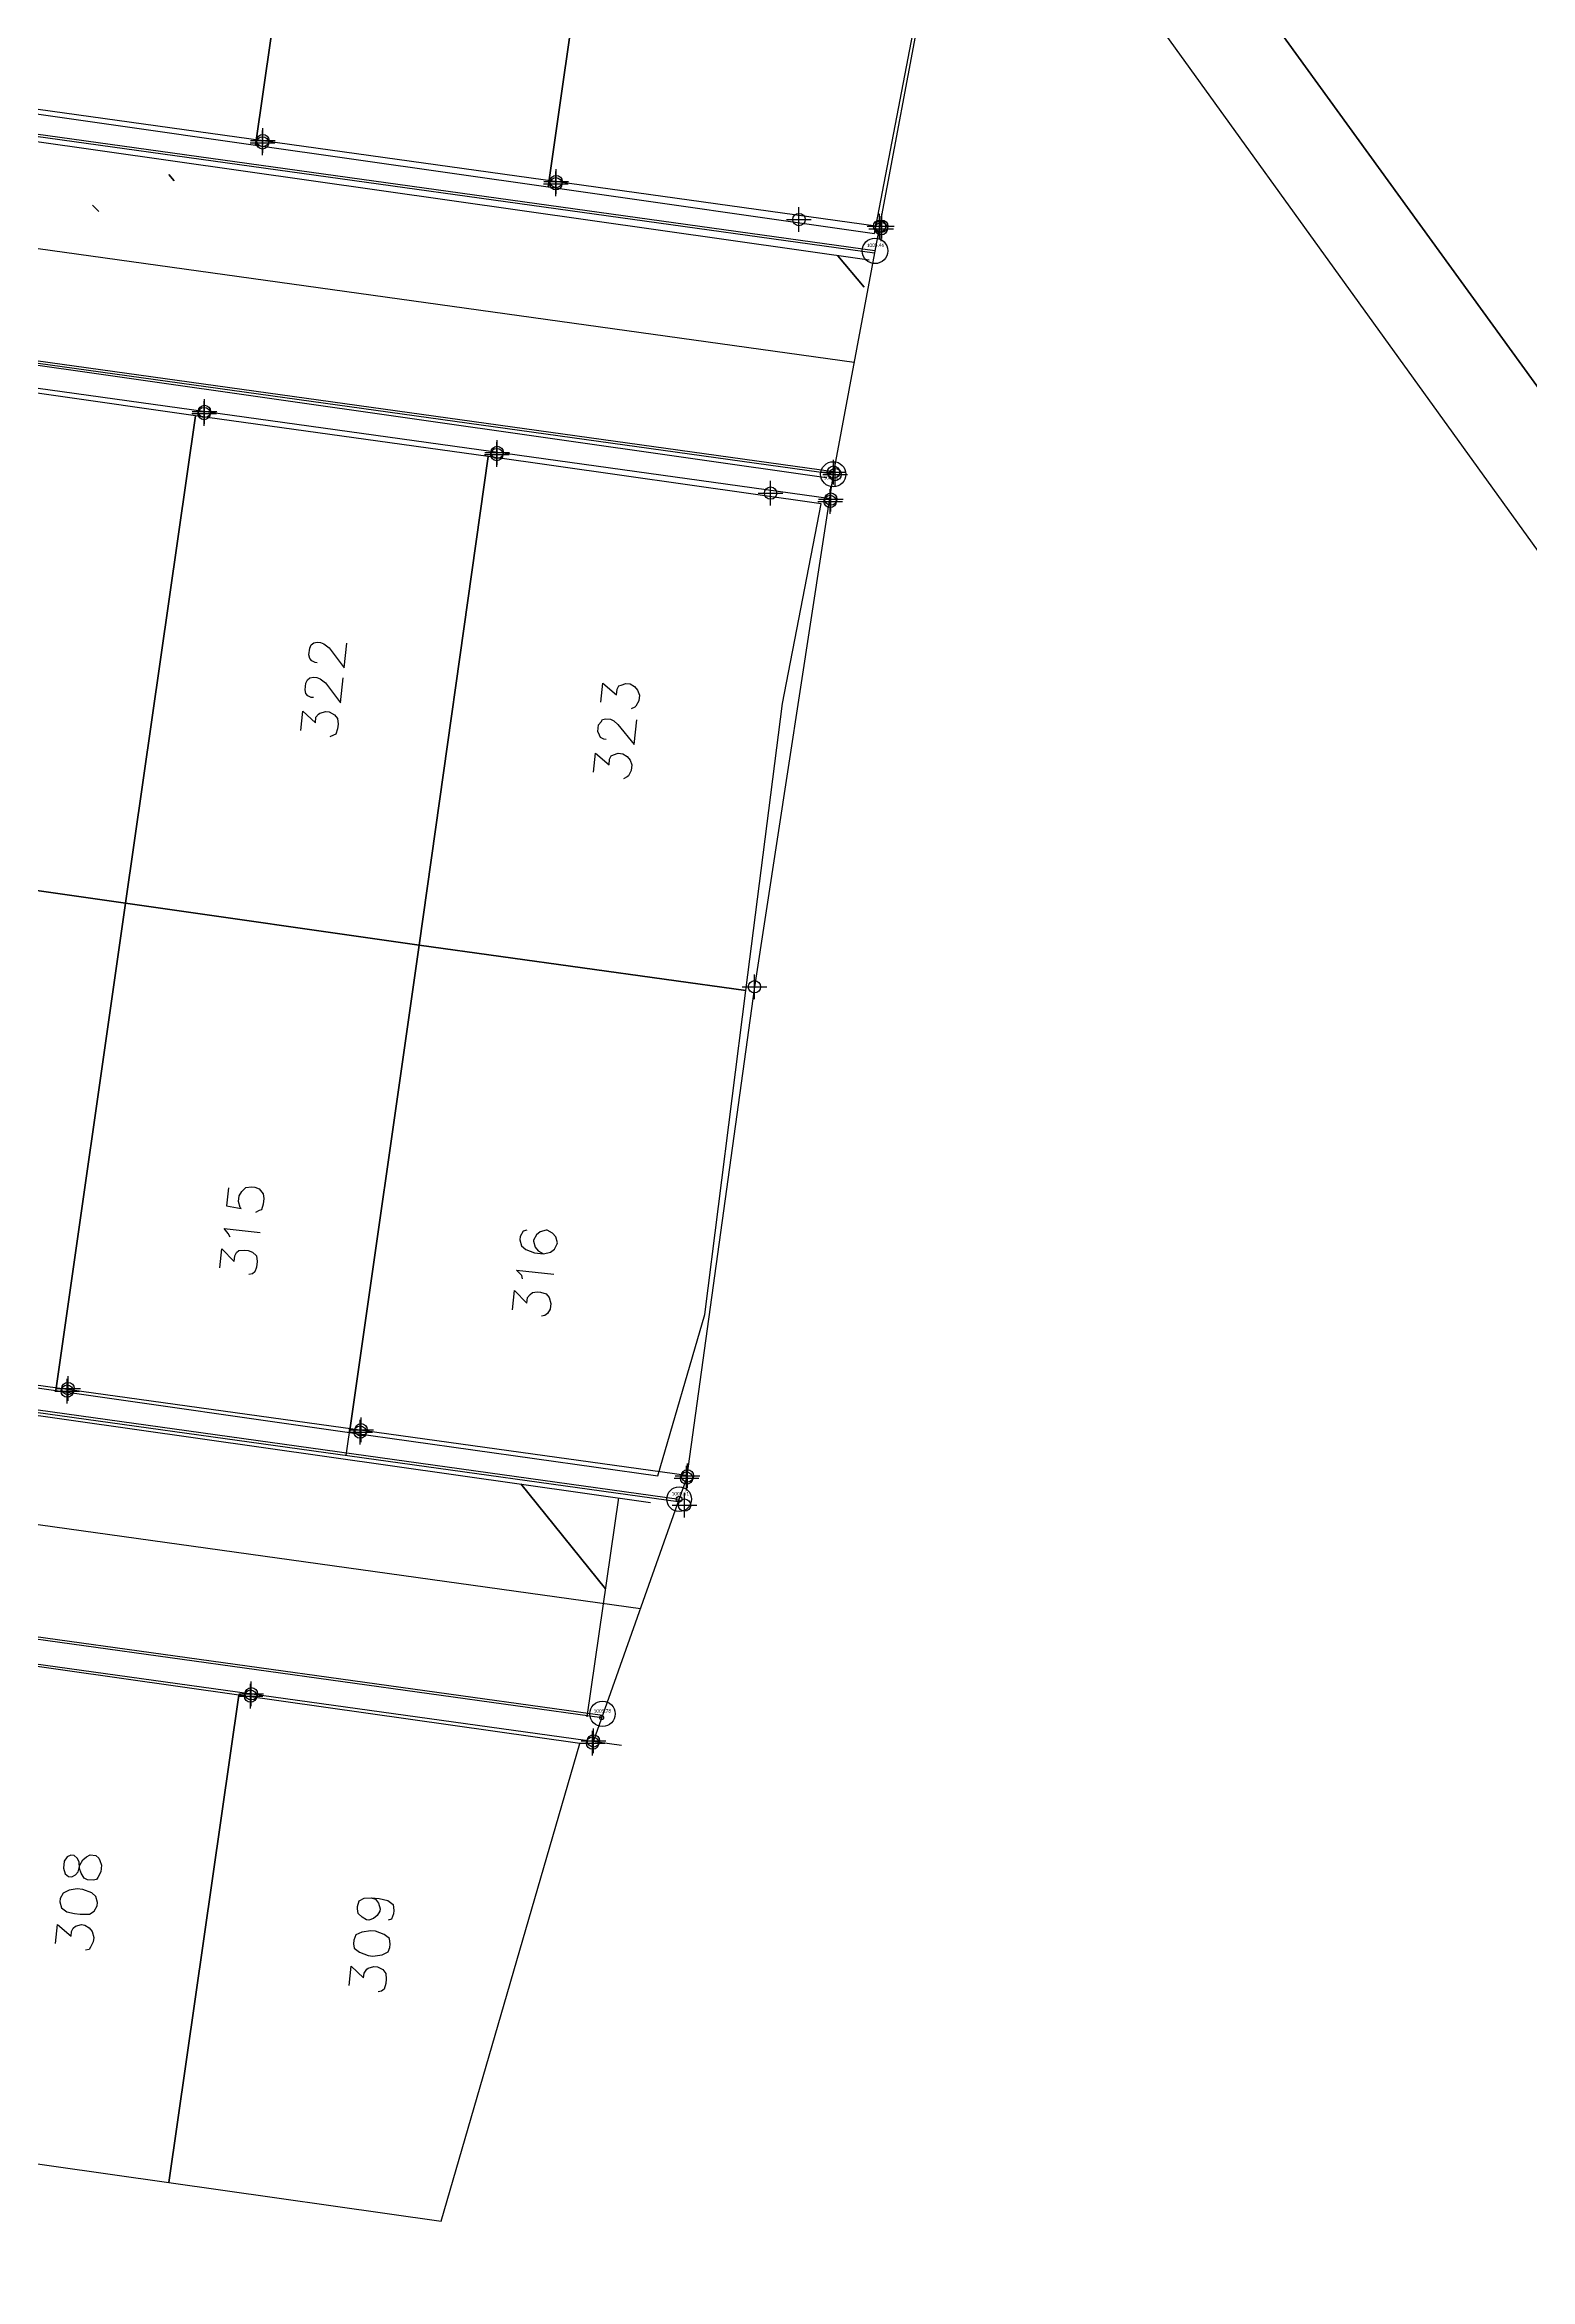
# Model space of a CAD drawing. Header units: metres. Extents: x -977055 to 805873, y -1033982 to 242021.
# Drawn here: x 1105.8 to 1166, y 829.5 to 920.1 of the extents above; entities that cross this region are included whole.
import ezdxf

# ---------------------------------------------------------------- set-up
doc = ezdxf.new("R2010")
doc.units = ezdxf.units.M
for name, color, linetype in [('C-ROAD-PROF-TEXT', 11, 'Continuous'), ('NIVEL BORDILLO', 6, 'Continuous'), ('V-NODE', 1, 'Continuous')]:
    doc.layers.add(name, color=color, linetype=linetype)
doc.layers.add('PDF2_area escolar', color=7, linetype='Continuous', true_color=0x989898)
doc.layers.add('PDF_Geometry', color=7, linetype='Continuous', true_color=0x797979)
doc.styles.add('MtXpl_Calibri', font='calibri.ttf')

# ---------------------------------------------------------------- blocks, each defined once
blk = doc.blocks.new('base')
at = {"layer": 'PDF_Geometry', "lineweight": 25, "extrusion": (-0.000787417, 0.063364, 0.99799), "elevation": 0.026}
for points in [[(-314.355, -197.288), (-299.601, -195.681), (-292.744, -194.188), (-282.663, -192.111), (-274.476, -190.361), (-258.037, -185.154), (-248.029, -180.61), (-240.539, -177.71), (-228.643, -174.042), (-222.733, -172.714), (-217.384, -171.04), (-209.935, -169.248), (-202.16, -164.759), (-196.196, -160.284), (-195.073, -159.817), (-178.095, -157.457), (-154.298, -156.614), (-136.667, -154.611), (-124.436, -153.164), (-118.066, -151.474), (-100.79, -146.646), (-80.955, -140.967), (-73.385, -139.328), (-61.694, -135.822), (-40.504, -131.604), (-37.727, -130.872), (-17.661, -129.441), (1.311, -127.461), (21.092, -124.929), (41.006, -122.83), (47.376, -123.458), (63.592, -123.186), (81.402, -124.312), (85.639, -96.072), (88.705, -66.393), (92.811, -40.781), (97.16, -22.386), (100.596, -1.562), (102.483, 8.32), (109.691, 37.361), (117.528, 76.62), (126.217, 115.638), (131.513, 149.592), (134.682, 173.973), (136.916, 195.591), (139.956, 229.678), (141.558, 250.676), (142.614, 271.37), (143.252, 283.21), (147.066, 312.938), (152.58, 355.631), (153.554, 396.042), (150.869, 418.02), (151.777, 438.639), (150.959, 458.028), (151.777, 438.639), (150.869, 418.02), (153.554, 396.042), (152.58, 355.631), (147.066, 312.938), (143.252, 283.21), (142.614, 271.37), (141.558, 250.676), (139.956, 229.678), (136.916, 195.591), (134.682, 173.973), (131.513, 149.592), (126.217, 115.638), (117.528, 76.62), (109.691, 37.361), (102.483, 8.32), (100.596, -1.562), (97.16, -22.386), (92.811, -40.781), (88.705, -66.393), (85.639, -96.072), (81.402, -124.312), (63.592, -123.186), (47.376, -123.458), (41.006, -122.83), (21.092, -124.929), (1.311, -127.461), (-17.661, -129.441), (-37.727, -130.872), (-40.504, -131.604), (-61.694, -135.822), (-73.385, -139.328), (-80.955, -140.967), (-100.79, -146.646), (-118.066, -151.474), (-124.436, -153.164), (-136.667, -154.611), (-154.298, -156.614), (-178.095, -157.457), (-195.073, -159.817), (-196.196, -160.284), (-202.16, -164.759), (-209.935, -169.248), (-217.384, -171.04), (-222.733, -172.714), (-228.643, -174.042), (-240.539, -177.71), (-248.029, -180.61), (-258.037, -185.154), (-274.476, -190.361), (-282.663, -192.111), (-292.744, -194.188), (-299.601, -195.681), (-314.355, -197.288), (-312.178, -178.446), (-309.146, -157.898), (-306.876, -132.899), (-305.823, -118.002), (-298.643, -78.802), (-291.055, -45.077), (-282.252, -15.116), (-275.645, 10.473), (-270.319, 33.898), (-263.825, 63.164), (-258.15, 86.408), (-284.424, 123.888)], [(-255.13, 108.395), (-164.82, 94.361), (-163.424, 92.477), (-169.398, 54.06), (-171.282, 52.664), (-262.916, 66.857)], [(-253.279, 117.214), (-163.472, 103.241), (-161.537, 104.677), (-155.57, 143.049), (-157.006, 144.984), (-245.635, 158.722)], [(-232.56, 124.456), (-232.468, 124.445), (-232.337, 124.382), (-232.256, 124.28), (-232.227, 124.137), (-232.26, 123.863), (-232.322, 123.731), (-232.425, 123.651), (-232.567, 123.622), (-232.704, 123.638), (-232.836, 123.701), (-233.048, 123.865), (-233.646, 124.679), (-233.767, 123.674)], [(-232.389, 125.873), (-232.297, 125.861), (-232.166, 125.799), (-232.085, 125.697), (-232.056, 125.554), (-232.089, 125.28), (-232.152, 125.148), (-232.254, 125.068), (-232.397, 125.039), (-232.534, 125.055), (-232.665, 125.118), (-232.877, 125.282), (-233.475, 126.096), (-233.596, 125.091)], [(-244.034, 126.209), (-244.127, 125.432), (-244.672, 125.915), (-244.7, 125.686), (-244.762, 125.555), (-244.859, 125.52), (-245.053, 125.451), (-245.235, 125.473), (-245.407, 125.586), (-245.528, 125.74), (-245.597, 125.934), (-245.57, 126.162), (-245.451, 126.38), (-245.4, 126.42), (-245.251, 126.495)], [(-231.858, 127.2), (-231.952, 126.423), (-232.451, 126.9), (-232.478, 126.672), (-232.586, 126.545), (-232.637, 126.505), (-232.877, 126.441), (-233.014, 126.458), (-233.231, 126.577), (-233.352, 126.73), (-233.37, 126.965), (-233.348, 127.147), (-233.275, 127.37), (-233.178, 127.405), (-233.03, 127.48)], [(-244.223, 127.716), (-244.132, 127.705), (-244, 127.642), (-243.966, 127.545), (-243.891, 127.397), (-243.924, 127.123), (-244.032, 126.997), (-244.088, 126.911), (-244.231, 126.882), (-244.414, 126.904), (-244.545, 126.966), (-244.712, 127.125), (-245.355, 127.945), (-245.476, 126.939)], [(-243.692, 129.043), (-243.786, 128.266), (-244.331, 128.749), (-244.358, 128.52), (-244.42, 128.389), (-244.517, 128.354), (-244.711, 128.285), (-244.894, 128.307), (-245.066, 128.42), (-245.186, 128.574), (-245.256, 128.767), (-245.228, 128.996), (-245.109, 129.214), (-245.058, 129.254), (-244.91, 129.329)], [(-228.697, 145.738), (-228.609, 146.47), (-229.198, 146.587), (-229.157, 146.536), (-229.094, 146.296), (-229.121, 146.068), (-229.235, 145.896), (-229.394, 145.729), (-229.628, 145.711), (-229.765, 145.728), (-229.942, 145.795), (-230.103, 146), (-230.127, 146.189), (-230.099, 146.417), (-230.026, 146.64), (-229.929, 146.675), (-229.781, 146.75)], [(-228.735, 147.737), (-228.66, 147.589), (-228.499, 147.384), (-229.961, 147.56)], [(-240.76, 147.609), (-240.617, 147.638), (-240.498, 147.856), (-240.482, 147.993), (-240.546, 148.232), (-240.712, 148.391), (-241.067, 148.527), (-241.432, 148.571), (-241.718, 148.513), (-241.871, 148.392), (-241.99, 148.174), (-241.996, 148.129), (-241.932, 147.889), (-241.811, 147.736), (-241.594, 147.617), (-241.548, 147.611), (-241.309, 147.675), (-241.155, 147.796), (-241.036, 148.013), (-241.03, 148.059), (-241.094, 148.298), (-241.215, 148.452), (-241.432, 148.571)], [(-228.306, 148.983), (-228.4, 148.206), (-228.893, 148.73), (-228.921, 148.501), (-228.983, 148.369), (-229.085, 148.289), (-229.319, 148.271), (-229.457, 148.287), (-229.634, 148.355), (-229.8, 148.514), (-229.818, 148.748), (-229.791, 148.977), (-229.723, 149.154), (-229.621, 149.235), (-229.478, 149.264)], [(-240.569, 149.58), (-240.54, 149.437), (-240.333, 149.227), (-241.842, 149.409)], [(-240.14, 150.827), (-240.234, 150.05), (-240.728, 150.573), (-240.755, 150.344), (-240.863, 150.218), (-240.965, 150.138), (-241.154, 150.114), (-241.291, 150.13), (-241.514, 150.204), (-241.635, 150.357), (-241.698, 150.597), (-241.671, 150.825), (-241.557, 150.997), (-241.455, 151.078), (-241.312, 151.107)], [(-242.967, 167.397), (-244.36, 158.522)], [(-234.119, 174.631), (-234.297, 174.699), (-234.417, 174.853), (-234.481, 175.092), (-234.47, 175.184), (-234.357, 175.356), (-234.203, 175.476), (-234.009, 175.546), (-233.918, 175.534), (-233.746, 175.421), (-233.58, 175.262), (-233.556, 175.074), (-233.567, 174.982), (-233.64, 174.759), (-233.84, 174.644), (-234.119, 174.631), (-234.439, 174.67), (-234.799, 174.76), (-235.011, 174.924), (-235.03, 175.158), (-235.013, 175.295), (-234.94, 175.519), (-234.797, 175.548)], [(-221.301, 176.333), (-221.395, 175.556), (-221.94, 176.039), (-221.962, 175.856), (-222.024, 175.725), (-222.126, 175.644), (-222.366, 175.58), (-222.503, 175.597), (-222.675, 175.71), (-222.795, 175.864), (-222.859, 176.103), (-222.837, 176.286), (-222.718, 176.504), (-222.662, 176.59), (-222.519, 176.619)], [(-233.181, 178.182), (-233.275, 177.405), (-233.774, 177.882), (-233.796, 177.699), (-233.909, 177.527), (-233.961, 177.487), (-234.2, 177.423), (-234.337, 177.44), (-234.555, 177.559), (-234.675, 177.712), (-234.694, 177.947), (-234.672, 178.129), (-234.598, 178.352), (-234.496, 178.433), (-234.353, 178.462)]]:
    blk.add_lwpolyline(points, dxfattribs=at)
for points in [[(-218.439, 101.563), (-230.319, 103.411), (-233.394, 83.657), (-221.514, 81.808)], [(-230.319, 103.411), (-242.153, 105.255), (-245.229, 85.5), (-233.394, 83.657)], [(-242.153, 105.255), (-255.353, 107.309), (-259.299, 88.03), (-258.15, 86.408), (-257.886, 87.442), (-245.229, 85.5)], [(-287.618, 121.629), (-267.303, 92.797)], [(-212.837, 132.281), (-224.671, 134.124), (-227.747, 114.37), (-215.866, 112.521)], [(-224.671, 134.124), (-236.551, 135.973), (-239.586, 116.167), (-227.747, 114.37)], [(-236.551, 135.973), (-249.757, 137.981), (-251.389, 126.353), (-253.061, 118.254), (-239.586, 116.167)], [(-209.761, 152.035), (-221.595, 153.879), (-224.671, 134.124), (-212.837, 132.281)], [(-221.595, 153.879), (-233.475, 155.727), (-236.551, 135.973), (-224.671, 134.124)], [(-233.475, 155.727), (-245.95, 157.647), (-247.942, 151.117), (-249.757, 137.981), (-236.551, 135.973)], [(-213.902, 184.252), (-225.782, 186.101), (-228.857, 166.346), (-216.977, 164.498)], [(-225.782, 186.101), (-236.799, 187.799), (-242.652, 168.472), (-228.857, 166.346)], [(-221.67, 173.271), (-221.734, 173.51), (-221.86, 173.618), (-221.997, 173.635), (-222.146, 173.56), (-222.254, 173.434), (-222.332, 173.165), (-222.451, 172.947), (-222.605, 172.827), (-222.753, 172.752), (-222.982, 172.779), (-223.108, 172.887), (-223.142, 172.984), (-223.212, 173.178), (-223.179, 173.452), (-223.06, 173.67), (-223.003, 173.756), (-222.86, 173.785), (-222.632, 173.757), (-222.5, 173.695), (-222.385, 173.496), (-222.316, 173.302), (-222.303, 173.022), (-222.228, 172.874), (-222.102, 172.766), (-221.965, 172.75), (-221.817, 172.825), (-221.703, 172.996)], [(-221.505, 174.642), (-221.569, 174.881), (-221.781, 175.046), (-222.095, 175.13), (-222.324, 175.158), (-222.695, 175.156), (-222.895, 175.041), (-223.013, 174.824), (-223.03, 174.686), (-222.966, 174.447), (-222.8, 174.288), (-222.445, 174.152), (-222.217, 174.125), (-221.886, 174.178), (-221.641, 174.287), (-221.522, 174.505)], [(-233.385, 176.49), (-233.409, 176.679), (-233.621, 176.843), (-233.976, 176.979), (-234.158, 177.001), (-234.535, 176.954), (-234.78, 176.844), (-234.848, 176.667), (-234.864, 176.53), (-234.846, 176.296), (-234.634, 176.131), (-234.28, 175.995), (-234.097, 175.973), (-233.72, 176.021), (-233.475, 176.13), (-233.402, 176.353)]]:
    blk.add_lwpolyline(points, close=True, dxfattribs=at)
at = {"layer": 'PDF_Geometry', "color": 3, "lineweight": 40, "extrusion": (-0.000787417, 0.063364, 0.99799), "elevation": 0.026}
for points in [[(-226.996, 104.82), (-226.795, 104.563)], [(-223.929, 106.027), (-223.682, 105.765)], [(-254.906, 109.481), (-253.855, 108.195)]]:
    blk.add_lwpolyline(points, dxfattribs=at)
at = {"layer": 'PDF_Geometry', "color": 11, "lineweight": 40, "true_color": 0xff7f7f, "extrusion": (-0.000787417, 0.063364, 0.99799), "elevation": 0.026}
blk.add_lwpolyline([(-243.777, 162.208), (-240.4, 157.906)], dxfattribs=at)
blk = doc.blocks.new('*U4958')
at = {"color": 0, "linetype": 'ByBlock', "lineweight": -2, "transparency": 16777216}
for p, q in [((-1, 0), (1, 0)), ((0, -1), (0, 1))]:
    blk.add_line(p, q, dxfattribs=at)
blk.add_circle((0, 0), 0.5, dxfattribs=at)

msp = doc.modelspace()

# ---------------------------------------------------------------- linework, layer by layer
for centre, radius in [((1139.42402, 911.71992, 1007.297), 0.5174), ((1137.73257, 902.66668, 1007.297), 0.51057), ((1131.4865, 861.13066, 1010.499), 0.50164), ((1128.3813, 852.42909), 0.51537)]:
    msp.add_circle(centre, radius)
at = {"layer": 'NIVEL BORDILLO', "color": 2}
for p, q in [((1143.422, 933.093, 997.634), (1139.611, 912.719, 997.634)), ((1139.45769, 912.72488, 1007.297), (1049.28139, 925.2801, 1007.297)), ((1139.42402, 911.71992, 1007.297), (1047.44726, 924.52581, 1007.297)), ((1139.41023, 911.62087, 1007.297), (1049.02665, 924.20495, 1007.297)), ((1138.57687, 907.1935, 1007.297), (1048.84024, 919.6875, 1007.297)), ((1137.73257, 902.66668, 1007.297), (1046.17528, 915.41417, 1007.297)), ((1137.74636, 902.76572, 1007.297), (1047.78232, 915.29139, 1007.297)), ((1137.631, 901.67117, 1007.297), (1048.068, 914.141, 1007.297)), ((1139.611, 912.719, 997.634), (1137.746, 902.754, 997.634)), ((1137.746, 902.754, 997.634), (1134.538, 881.895, 997.634)), ((1134.538, 881.895, 997.634), (1131.789, 861.984, 997.634)), ((1042.57091, 874.50807, 1010.499), (1131.789, 862.09821, 1010.499)), ((1041.99717, 873.47728, 1010.499), (1131.45239, 861.03444, 1010.499)), ((1042.04933, 873.57099, 1010.499), (1131.4865, 861.13066, 1010.499)), ((1040.7707, 869.10456, 1010.499), (1129.91752, 856.70461, 1010.499)), ((1039.09473, 864.69339, 1010.499), (1128.34854, 852.27856, 1010.499)), ((1040.75725, 864.5631, 1010.499), (1128.38265, 852.37478, 1010.499)), ((1039.99919, 863.55796, 1010.499), (1129.14601, 851.15801, 1010.499)), ((1131.789, 861.984, 997.634), (1128.013, 851.332, 997.634))]:
    msp.add_line(p, q, dxfattribs=at)
at = {"layer": 'NIVEL BORDILLO'}
msp.add_line((1117.99035, 862.89976, 1010.68438), (1118.20544, 864.40079, 1008.89602), dxfattribs=at)
at = {"layer": 'NIVEL BORDILLO', "color": 2}
for centre, radius in [((1131.4865, 861.13066, 1010.499), 0.11455), ((1128.34804, 852.27713, 997.634), 0.07925)]:
    msp.add_circle(centre, radius, dxfattribs=at)

# ---------------------------------------------------------------- block references
at = {"layer": 'PDF2_area escolar'}
msp.add_blockref('base', (882.736, 1016.336, 999.038), dxfattribs=at)
at = {"layer": 'V-NODE', "color": 2, "lineweight": -2, "xscale": 0.5, "yscale": 0.5, "zscale": 0.5}
for p in [(1114.604, 916.097, 1005.477), (1114.617, 916.188, 1005.487), (1126.488, 914.442, 1005.714), (1126.502, 914.53, 1005.726), (1136.344, 912.99, 1005.778), (1139.611, 912.719, 1006.91), (1139.679, 912.62, 1006.953), (1139.695, 912.716, 1006.962), (1112.232, 905.126, 1006.065), (1112.249, 905.215, 1006.077), (1124.094, 903.466, 1006.303), (1124.115, 903.553, 1006.315), (1137.746, 902.754, 1007.212), (1137.81, 902.655, 1007.276), (1135.195, 901.902, 1006.471), (1137.603, 901.566, 1007.286), (1137.631, 901.658, 1007.297), (1134.538, 881.895, 1007.962), (1106.686, 865.511, 1009.237), (1106.718, 865.615, 1009.227), (1118.554, 863.85, 1009.414), (1118.594, 863.943, 1009.417), (1131.789, 861.984, 1009.712), (1131.82, 862.074, 1009.716), (1131.707, 860.89, 1009.784), (1114.117, 853.152, 1010.579), (1114.148, 853.245, 1010.59), (1127.981, 851.247, 1010.499), (1128.013, 851.332, 1010.511)]:
    msp.add_blockref('*U4958', p, dxfattribs=at)

# ---------------------------------------------------------------- texts
at = {"layer": 'C-ROAD-PROF-TEXT', "color": 2, "style": 'MtXpl_Calibri'}
for s, p in [('1005.46', (1139.09257, 911.87959, 997.634)), ('1005.62', (1137.34088, 902.45827, 997.634)), ('1009.61', (1131.18062, 861.28188, 997.634)), ('1009.78', (1128.02086, 852.47884, 1009.505))]:
    msp.add_text(s, height=0.1375, rotation=0.5711077, dxfattribs=at).set_placement(p)

doc.saveas('drawing.dxf')
